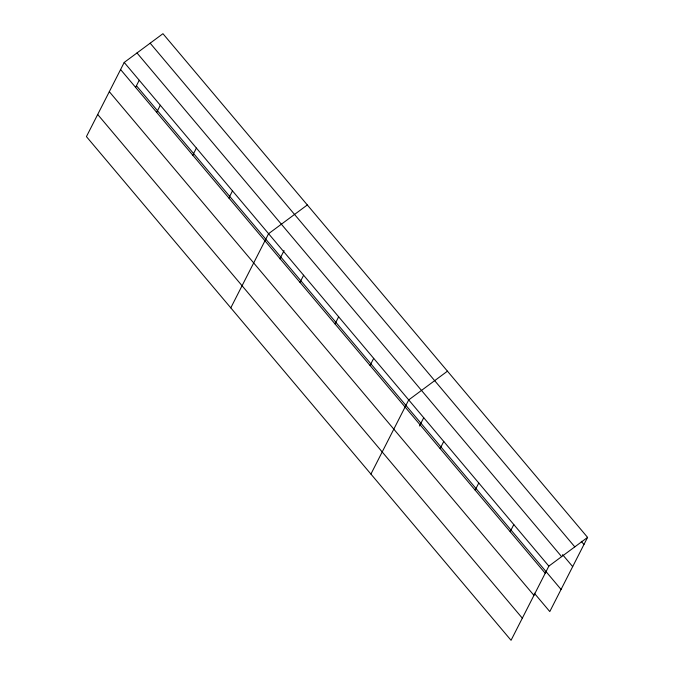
<?xml version="1.0" encoding="UTF-8"?>
<svg xmlns="http://www.w3.org/2000/svg" width="674" height="674" viewBox="0 0 674 674"><rect width="100%" height="100%" fill="white"/><g stroke="black" fill="none" stroke-linecap="round" stroke-linejoin="round"><path stroke-width="1.01" d="M124.21 62.438L86.424 136.611L511.052 640.3L548.847 566.126L587.576 537.389L162.948 33.7L124.21 62.438L548.847 566.126M135.491 87.586L139.223 80.273M156.68 112.364L160.311 105.254M192.772 155.18L196.404 148.069M228.874 197.996L232.496 190.877M230.794 307.866L268.589 233.693L307.327 204.955M279.87 258.841L284.057 250.61M299.997 282.364L303.62 275.245M335.029 323.916L338.651 316.805M370.06 365.468L373.682 358.357M370.919 474.083L408.714 399.909L447.452 371.172M419.523 425.976L423.719 417.745M440.122 448.581L443.745 441.462M475.153 490.133L478.776 483.014M510.184 531.685L513.807 524.574M587.576 537.389L549.79 611.562L534.288 593.179M581.258 541.306L583.954 544.499M150.167 43.187L574.796 546.867M562.571 554.643L572.681 566.632M136.999 52.96L561.627 556.64M136.434 85.741L561.063 589.43M120.587 69.557L545.215 573.237M109.314 91.681L533.943 595.369M97.696 114.487L522.325 618.168"/></g></svg>
